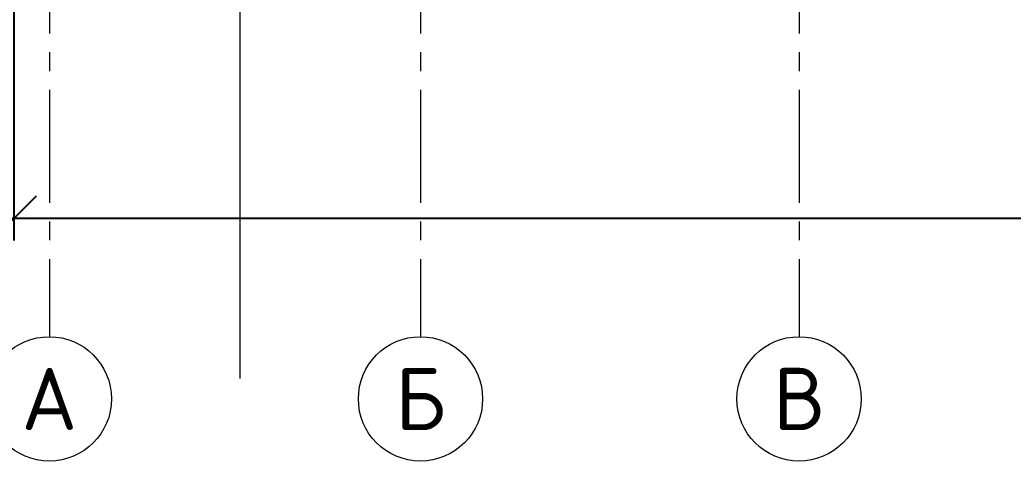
# Model space of a CAD drawing. Header units: millimetres. Extents: x 3795014 to 4300160, y 3869364 to 4016788.
# Drawn here: x 4219958 to 4224155, y 3919751 to 3921613 of the extents above; entities that cross this region are included whole.
import ezdxf
from ezdxf.enums import TextEntityAlignment as Align

# ---------------------------------------------------------------- set-up
doc = ezdxf.new("R2010")
doc.units = ezdxf.units.MM
doc.linetypes.add('осевая2', pattern=[28.575, 19.05, -3.175, 3.175, -3.175])
doc.layers.get('Defpoints').update_dxf_attribs({"color": 3})
for name, color, linetype, lineweight in [('выноска', 7, 'Continuous', 18), ('Дополнительная', 7, 'Continuous', 18), ('оси', 7, 'осевая2', 13), ('размеры', 7, 'Continuous', 18), ('текст', 7, 'Continuous', 20)]:
    doc.layers.add(name, color=color, linetype=linetype, lineweight=lineweight)
doc.styles.add('ВНИПИТЕКСТ', font='isocpeui.ttf')
doc.styles.add('ГОСТ 2.304', font='isocpeur.ttf')
doc.dimstyles.new('СПДС$0', dxfattribs={"dimscale": 100, "dimtxt": 2.5, "dimasz": 2.5, "dimexe": 1.25, "dimexo": 0.004, "dimgap": 1, "dimtad": 1, "dimdec": 0, "dimtxsty": 'ВНИПИТЕКСТ', "dimblk": 'OBLIQUE', "dimcen": 0, "dimdle": 1.25, "dimclrd": 256, "dimclre": 256, "dimclrt": 256, "dimadec": 0, "dimazin": 2, "dimtfac": 1, "dimtdec": 0, "dimtmove": 1, "dimatfit": 3, "dimldrblk": 'NONE', "dimfxl": 1, "dimlwd": -1, "dimlwe": -1, "dimarcsym": 0})

# ---------------------------------------------------------------- blocks, each defined once
blk = doc.blocks.new('_Oblique')
at = {"color": 0, "linetype": 'ByBlock', "lineweight": -2}
blk.add_line((-0.5, -0.5), (0.5, 0.5), dxfattribs=at)
blk = doc.blocks.new('*D81')
at = {"layer": 'Defpoints', "color": 0, "lineweight": 20, "transparency": 16777216}
for p in [(4219932.7, 3921775.6), (4229434.6, 3921775.6), (4229434.6, 3920775.6)]:
    blk.add_point(p, dxfattribs=at)
at = {"layer": 'размеры', "color": 0, "lineweight": -2, "transparency": 16777216}
for p, q in [((4219932.7, 3921728.7), (4219932.7, 3920681.8)), ((4229434.6, 3921728.7), (4229434.6, 3920681.8)), ((4219782.7, 3920775.6), (4229584.6, 3920775.6))]:
    blk.add_line(p, q, dxfattribs=at)
at = {"layer": 'размеры', "color": 0, "lineweight": -2, "transparency": 16777216, "xscale": 187.5, "yscale": 187.5, "zscale": 187.5, "rotation": 180}
blk.add_blockref('_Oblique', (4219932.7, 3920775.6), dxfattribs=at)
at = {"layer": 'размеры', "color": 0, "lineweight": -2, "transparency": 16777216, "xscale": 187.5, "yscale": 187.5, "zscale": 187.5}
blk.add_blockref('_Oblique', (4229434.6, 3920775.6), dxfattribs=at)
at = {"layer": 'размеры', "color": 0, "transparency": 16777216, "insert": (4224683.7, 3920916.2), "char_height": 187.5, "attachment_point": 5, "style": 'ГОСТ 2.304', "bg_fill": 3, "box_fill_scale": 1.1, "bg_fill_color": 9, "bg_fill_true_color": 13158600, "bg_fill_transparency": 0}
blk.add_mtext('\\A1;9500', dxfattribs=at)

msp = doc.modelspace()

# ---------------------------------------------------------------- linework, layer by layer
at = {"layer": 'выноска', "lineweight": 20}
msp.add_lwpolyline([(4220887.4, 3929883.3), (4220887.4, 3920098.8)], dxfattribs=at)
at = {"layer": 'Дополнительная', "ltscale": 100}
for centre in [(4220082.7, 3920013.1), (4221651, 3920013.1), (4223251, 3920013.1)]:
    msp.add_circle(centre, 262.5, dxfattribs=at)
at = {"layer": 'оси', "ltscale": 25}
for p, q in [((4220082.7, 3929175.6), (4220082.7, 3920275.6)), ((4221651, 3929175.6), (4221651, 3920275.6)), ((4223251, 3929175.6), (4223251, 3920275.6))]:
    msp.add_line(p, q, dxfattribs=at)

# ---------------------------------------------------------------- texts
at = {"layer": 'текст', "style": 'ГОСТ 2.304'}
for s, p in [('В', (4223251, 3920013.1)), ('А', (4220082.7, 3920013.1)), ('Б', (4221651, 3920013.1))]:
    msp.add_text(s, height=262.5, dxfattribs=at).set_placement(p, align=Align.MIDDLE_CENTER)

# ---------------------------------------------------------------- next in the draw order: dimensions: what is measured, and where the dimension line sits
at = {"layer": 'размеры'}
dim = msp.add_linear_dim(base=(4229434.6, 3920775.6), p1=(4219932.7, 3921775.6), p2=(4229434.6, 3921775.6), dimstyle='СПДС$0', override={"dimscale": 75, "dimexo": 0.625, "dimgap": 0.625, "dimrnd": 5, "dimtxsty": 'ГОСТ 2.304', "dimcen": 2.5, "dimdle": 2, "dimclrd": 0, "dimclre": 0, "dimclrt": 0, "dimtfac": 0.75, "dimtfill": 1, "dimtolj": 1, "dimlwd": -2, "dimlwe": -2, "dimarcsym": 1}, dxfattribs=at)
dim.commit()
dim.dimension.update_dxf_attribs({"geometry": '*D81', "text_midpoint": (4224683.7, 3920916.2)})

doc.saveas('drawing.dxf')
